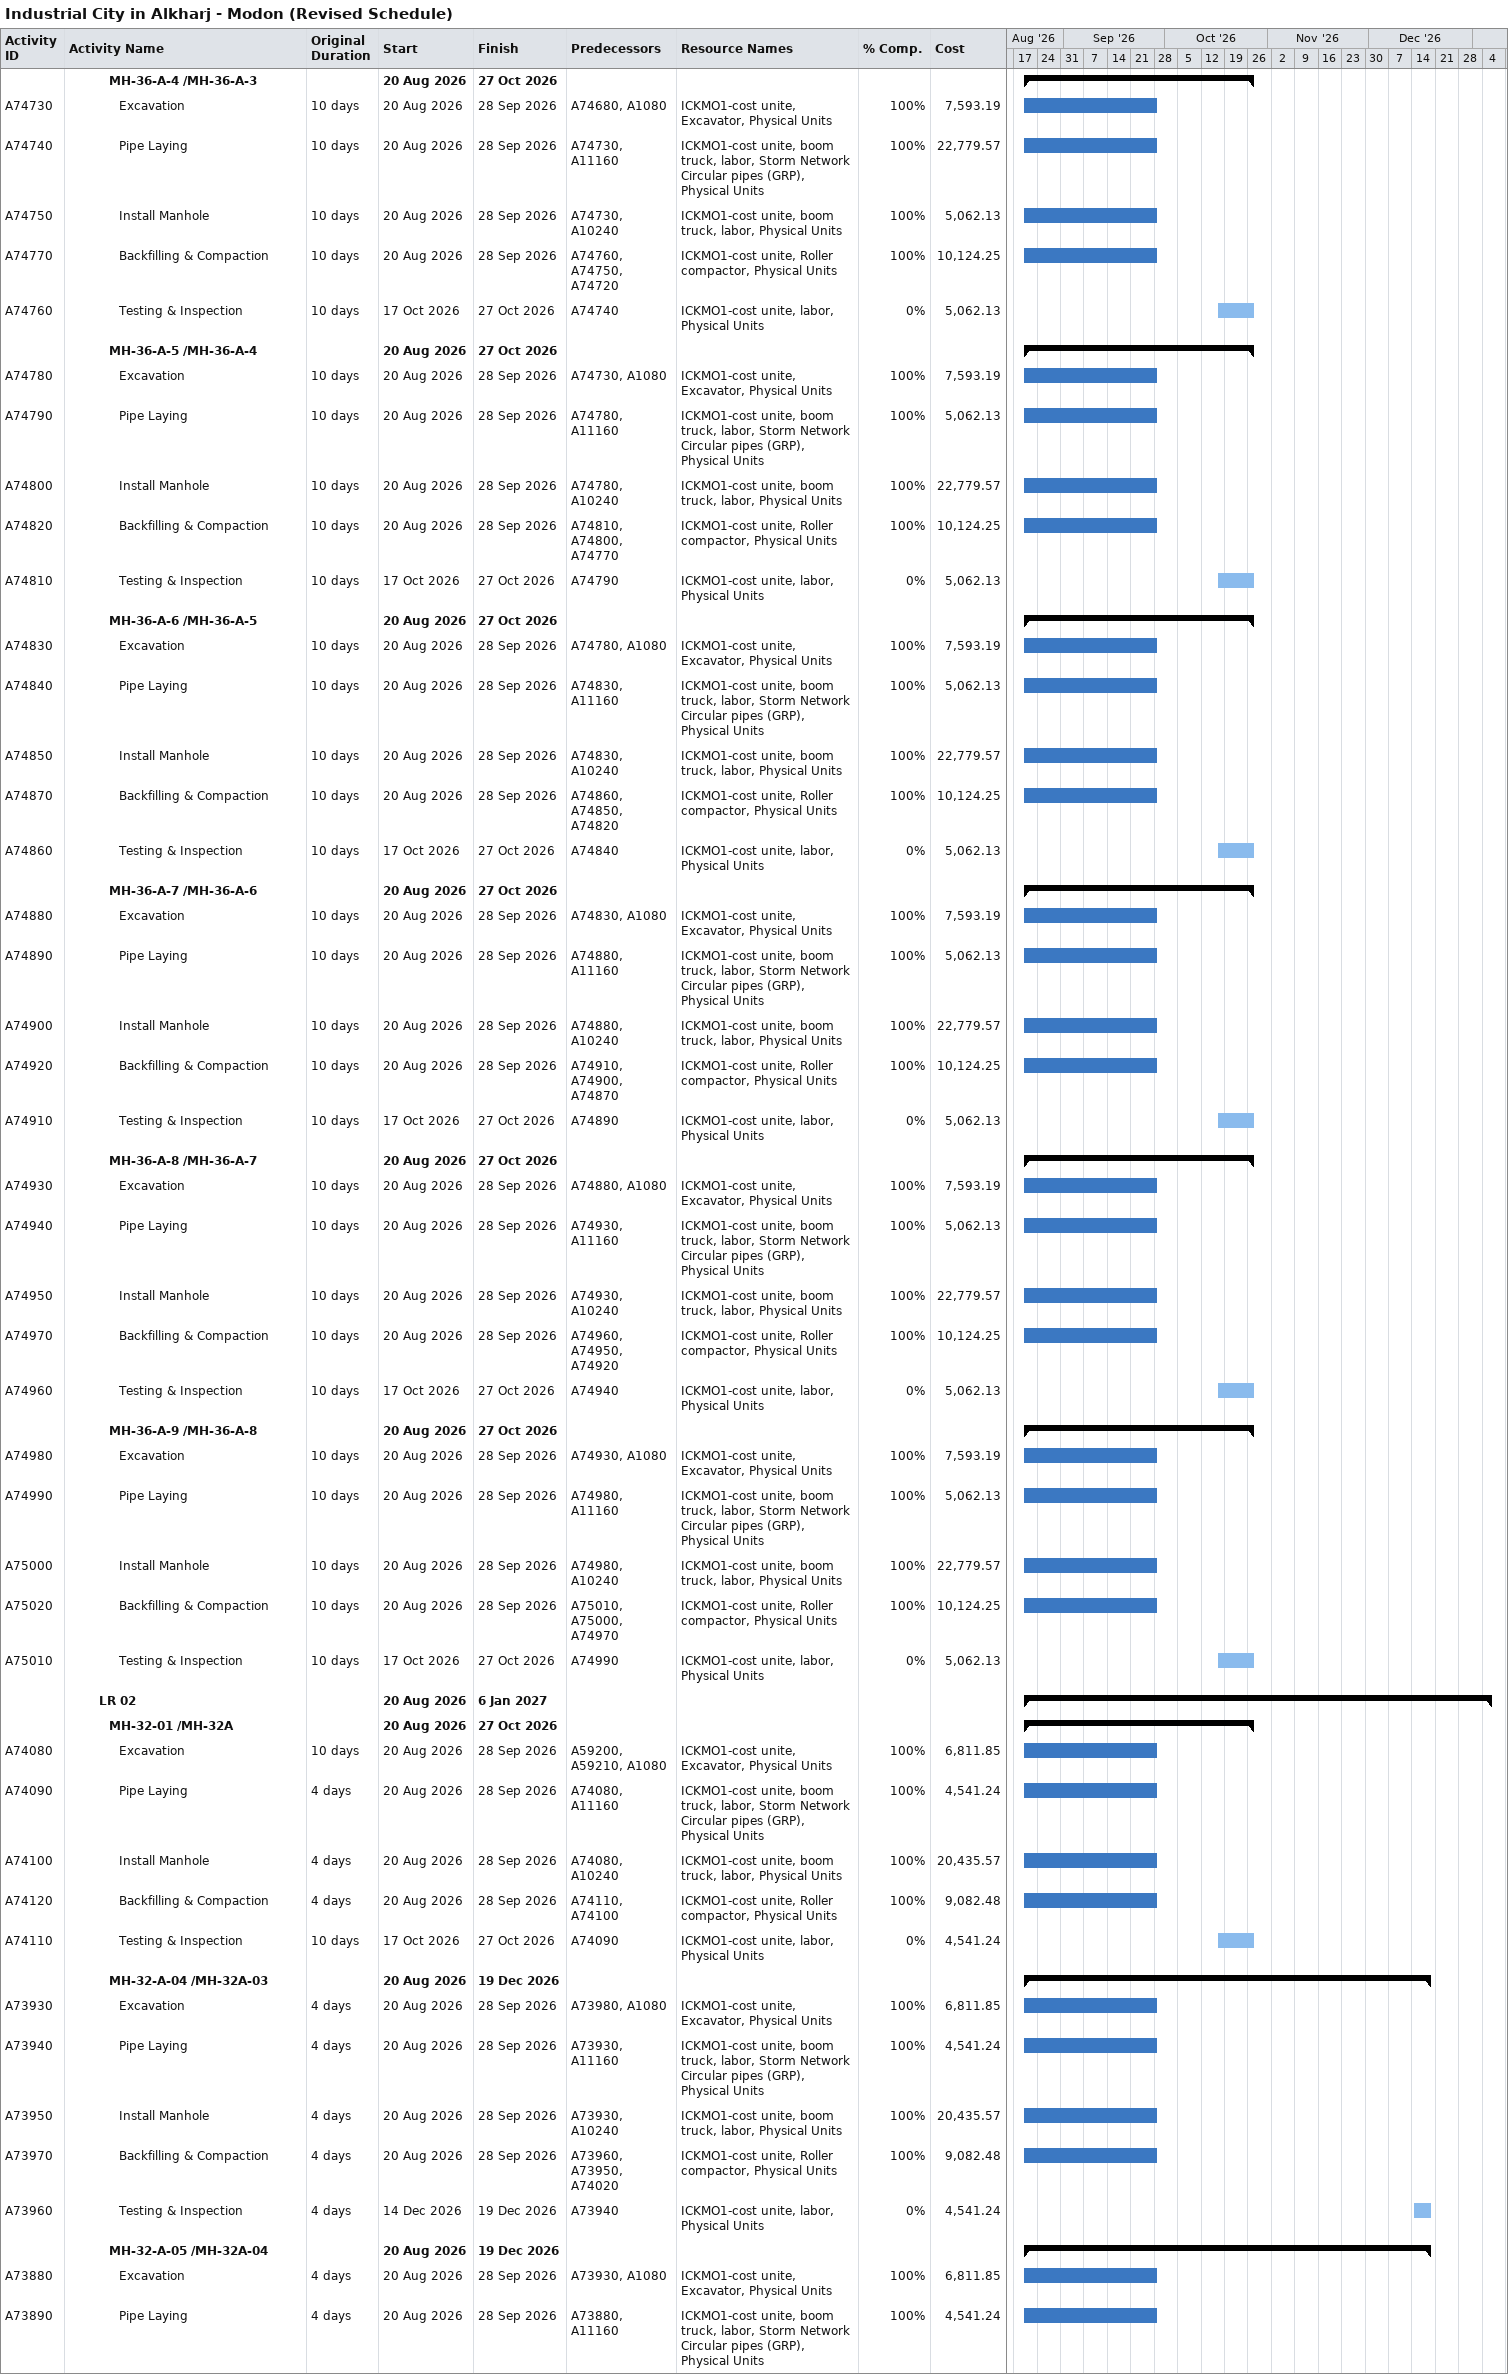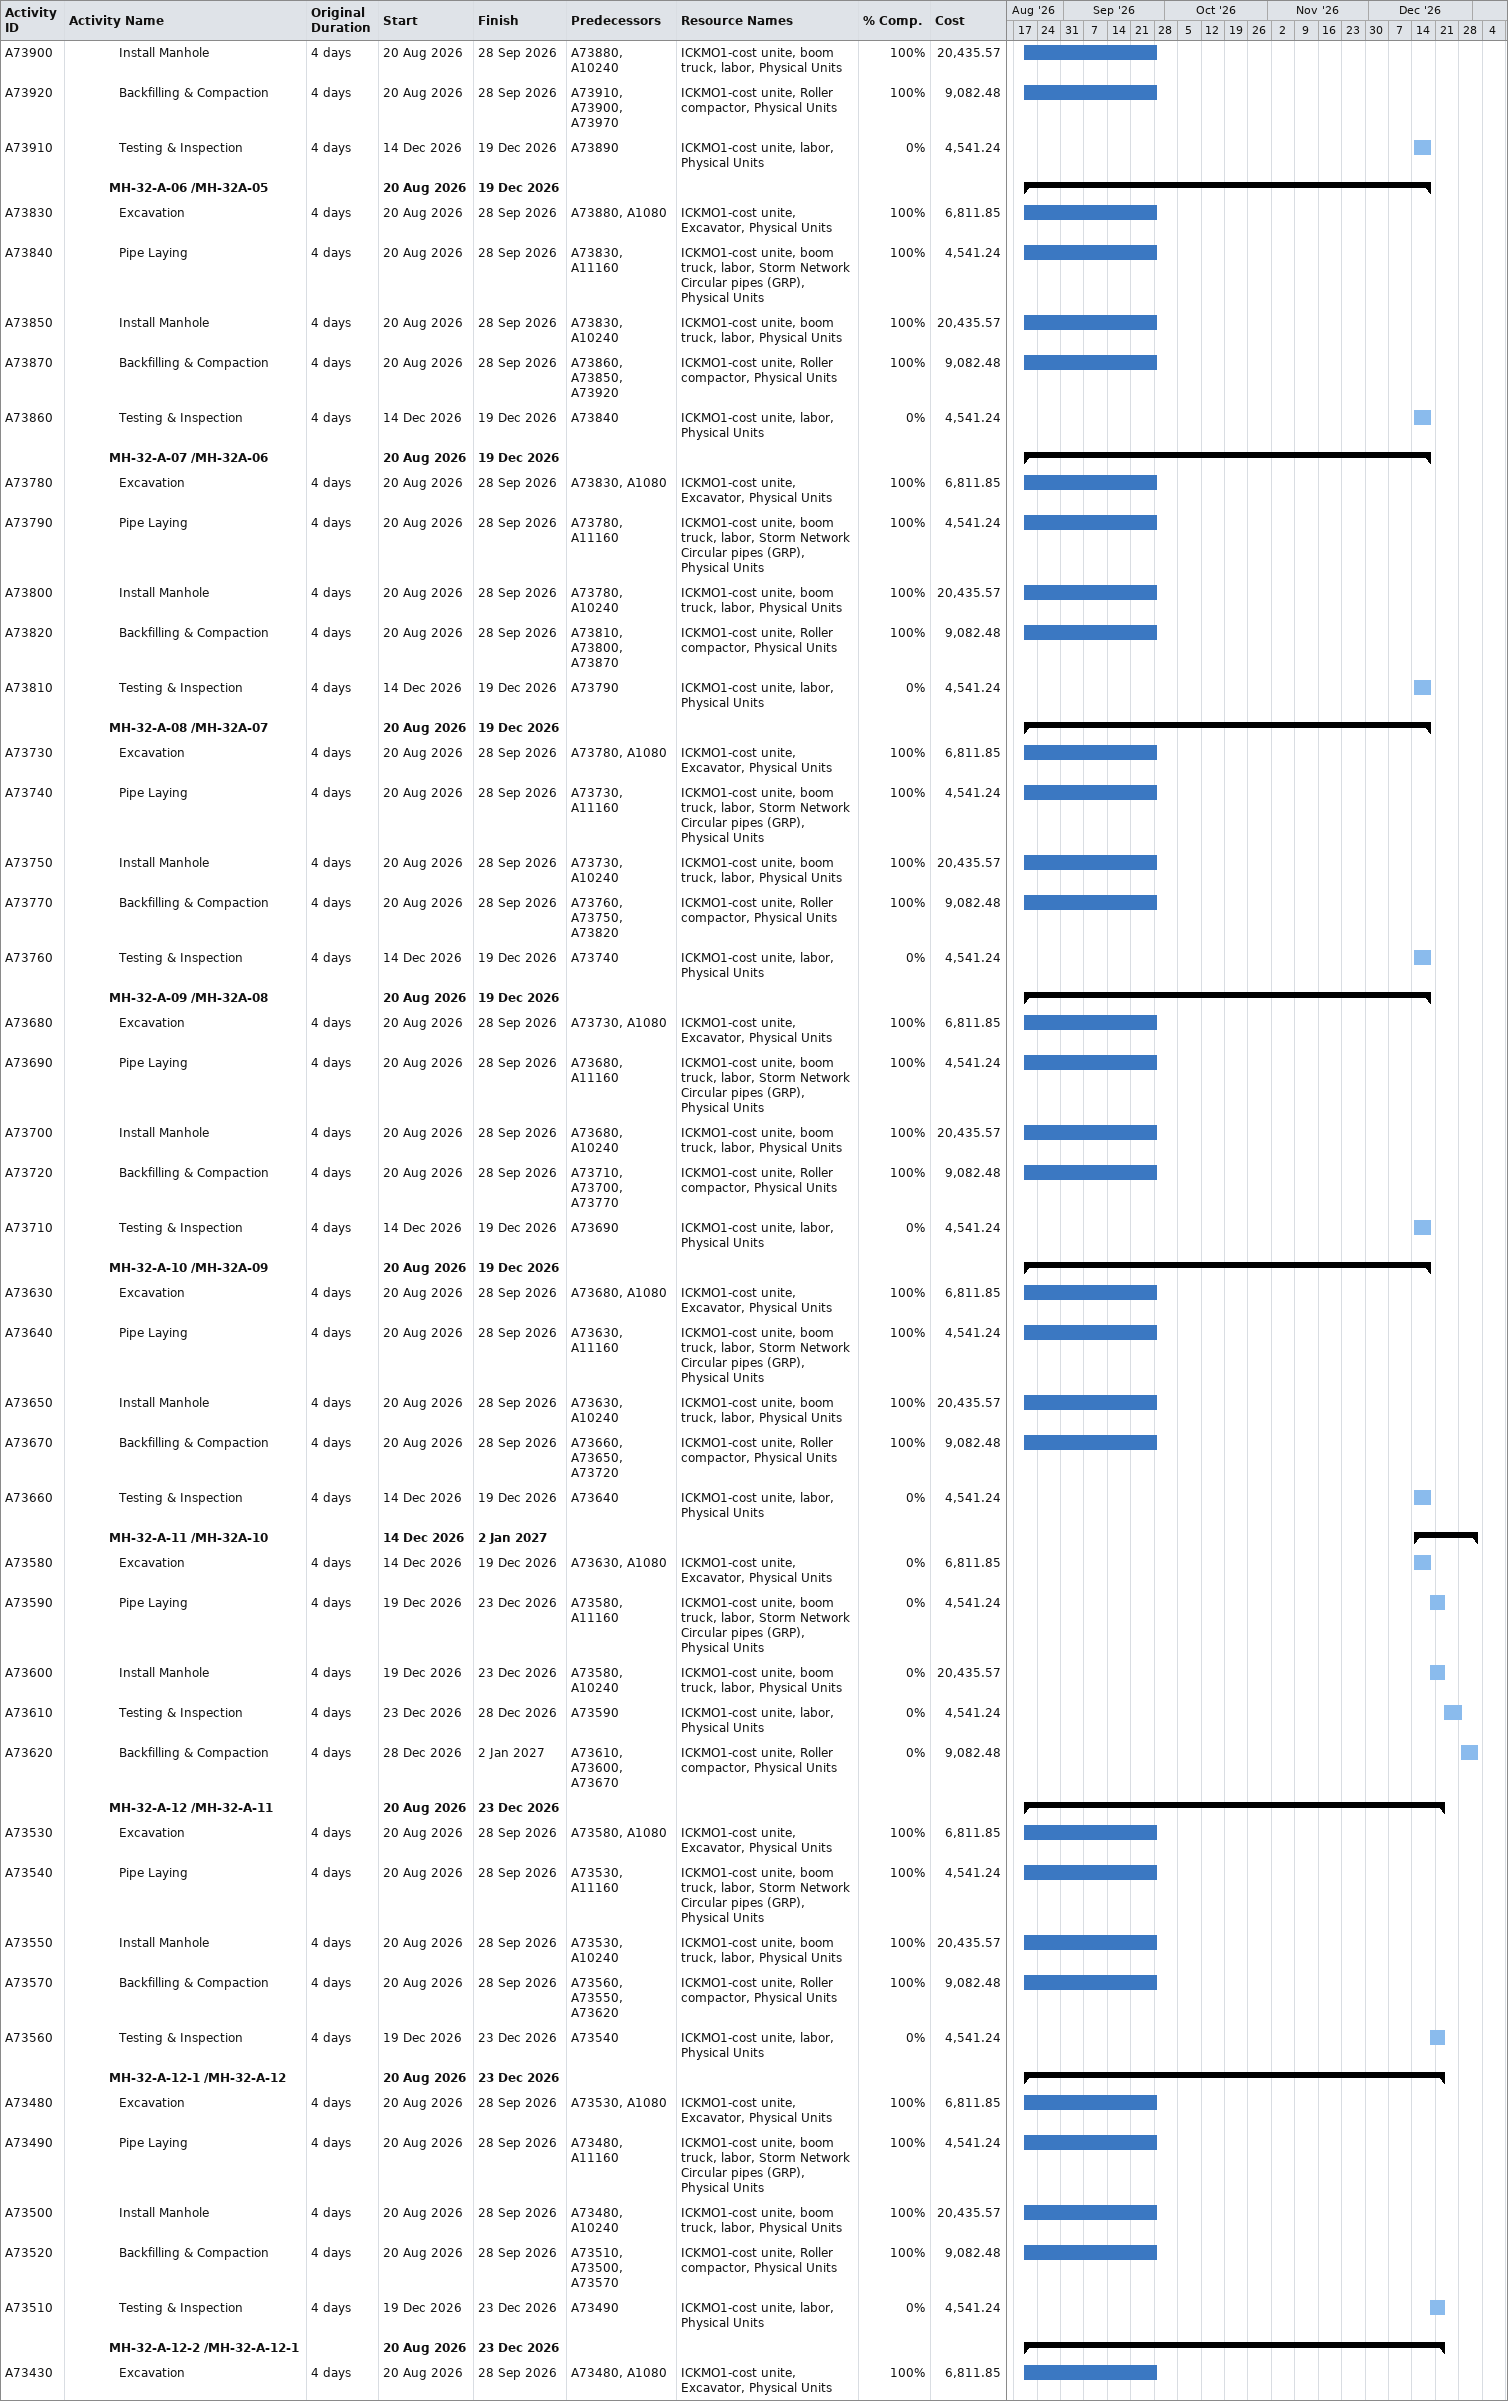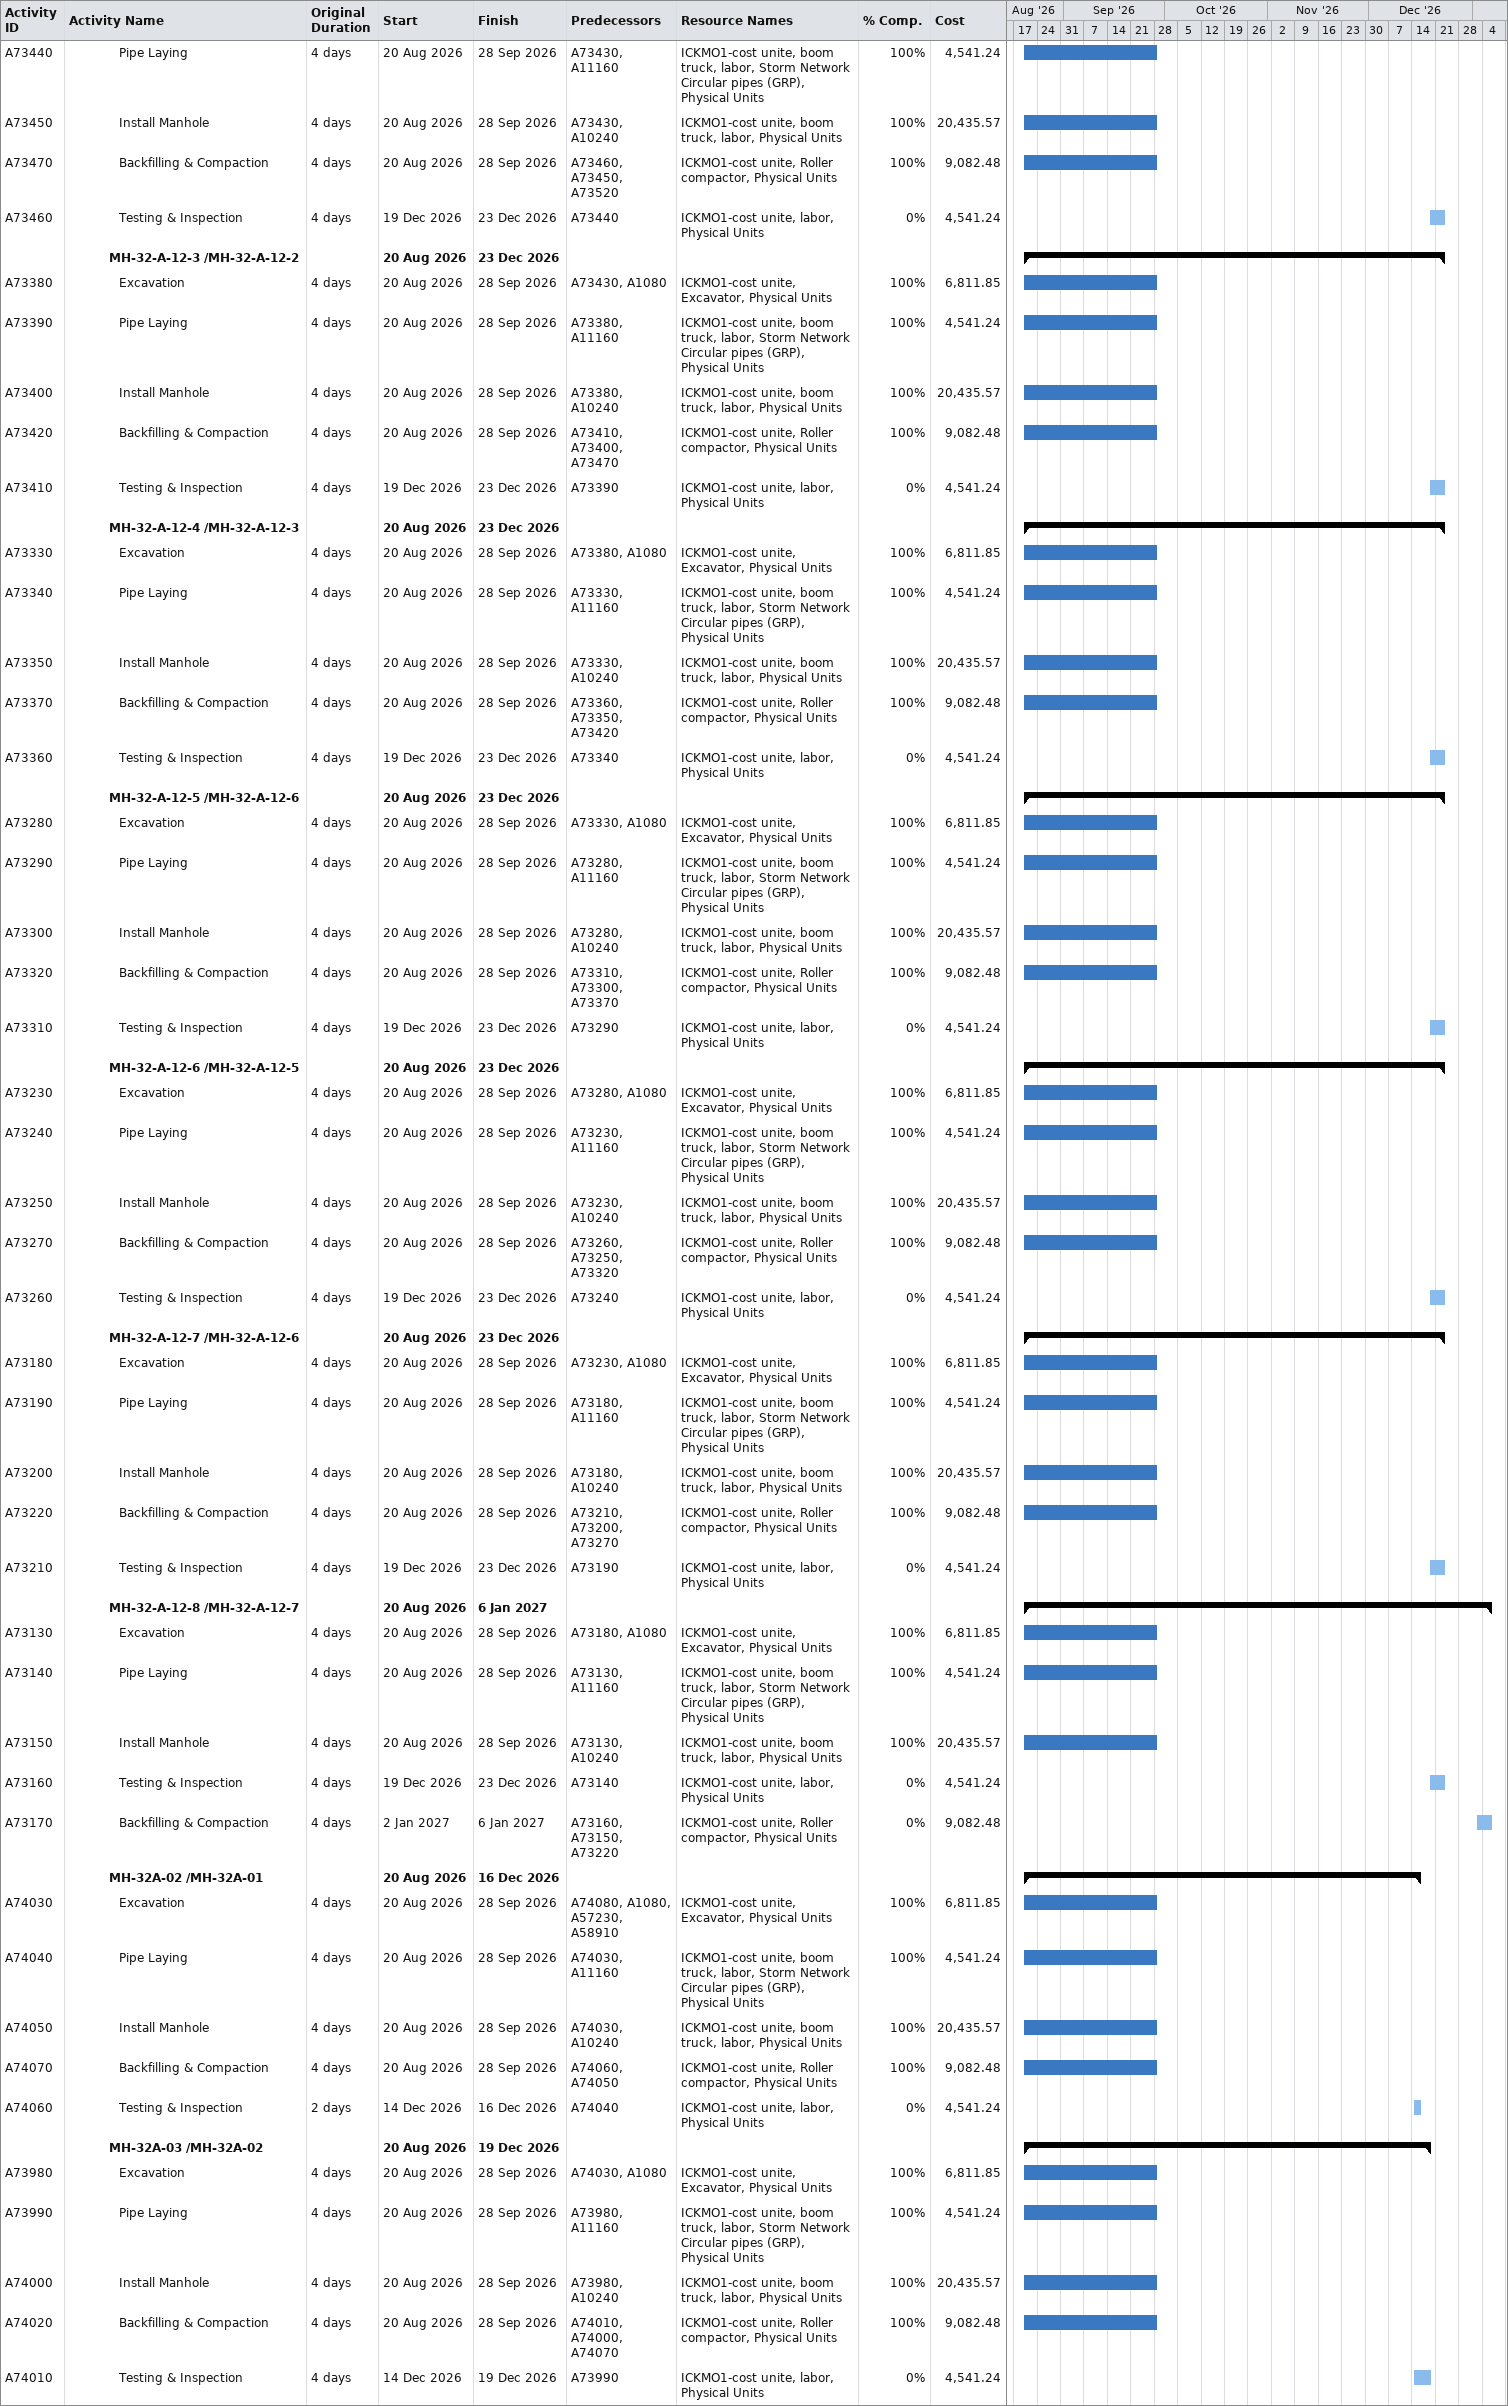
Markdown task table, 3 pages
Industrial City in Alkharj - Modon (Revised Schedule)

| ID | Level | Task | Original duration | Start | Finish | Predecessors | Resources | % complete | Cost |
|---|---|---|---|---|---|---|---|---|---|
|  | 5 | **MH-36-A-4 /MH-36-A-3** |  | 2026-08-20 | 2026-10-27 |  |  |  |  |
| A74730 | 6 | Excavation | 10d | 2026-08-20 | 2026-09-28 | A74680, A1080 | ICKMO1-cost unite, Excavator, Physical Units | 100 | 7593.19 |
| A74740 | 6 | Pipe Laying | 10d | 2026-08-20 | 2026-09-28 | A74730, A11160 | ICKMO1-cost unite, boom truck, labor, Storm Network Circular pipes (GRP), Physical Units | 100 | 22779.57 |
| A74750 | 6 | Install Manhole | 10d | 2026-08-20 | 2026-09-28 | A74730, A10240 | ICKMO1-cost unite, boom truck, labor, Physical Units | 100 | 5062.13 |
| A74770 | 6 | Backfilling & Compaction | 10d | 2026-08-20 | 2026-09-28 | A74760, A74750, A74720 | ICKMO1-cost unite, Roller compactor, Physical Units | 100 | 10124.25 |
| A74760 | 6 | Testing & Inspection | 10d | 2026-10-17 | 2026-10-27 | A74740 | ICKMO1-cost unite, labor, Physical Units | 0 | 5062.13 |
|  | 5 | **MH-36-A-5 /MH-36-A-4** |  | 2026-08-20 | 2026-10-27 |  |  |  |  |
| A74780 | 6 | Excavation | 10d | 2026-08-20 | 2026-09-28 | A74730, A1080 | ICKMO1-cost unite, Excavator, Physical Units | 100 | 7593.19 |
| A74790 | 6 | Pipe Laying | 10d | 2026-08-20 | 2026-09-28 | A74780, A11160 | ICKMO1-cost unite, boom truck, labor, Storm Network Circular pipes (GRP), Physical Units | 100 | 5062.13 |
| A74800 | 6 | Install Manhole | 10d | 2026-08-20 | 2026-09-28 | A74780, A10240 | ICKMO1-cost unite, boom truck, labor, Physical Units | 100 | 22779.57 |
| A74820 | 6 | Backfilling & Compaction | 10d | 2026-08-20 | 2026-09-28 | A74810, A74800, A74770 | ICKMO1-cost unite, Roller compactor, Physical Units | 100 | 10124.25 |
| A74810 | 6 | Testing & Inspection | 10d | 2026-10-17 | 2026-10-27 | A74790 | ICKMO1-cost unite, labor, Physical Units | 0 | 5062.13 |
|  | 5 | **MH-36-A-6 /MH-36-A-5** |  | 2026-08-20 | 2026-10-27 |  |  |  |  |
| A74830 | 6 | Excavation | 10d | 2026-08-20 | 2026-09-28 | A74780, A1080 | ICKMO1-cost unite, Excavator, Physical Units | 100 | 7593.19 |
| A74840 | 6 | Pipe Laying | 10d | 2026-08-20 | 2026-09-28 | A74830, A11160 | ICKMO1-cost unite, boom truck, labor, Storm Network Circular pipes (GRP), Physical Units | 100 | 5062.13 |
| A74850 | 6 | Install Manhole | 10d | 2026-08-20 | 2026-09-28 | A74830, A10240 | ICKMO1-cost unite, boom truck, labor, Physical Units | 100 | 22779.57 |
| A74870 | 6 | Backfilling & Compaction | 10d | 2026-08-20 | 2026-09-28 | A74860, A74850, A74820 | ICKMO1-cost unite, Roller compactor, Physical Units | 100 | 10124.25 |
| A74860 | 6 | Testing & Inspection | 10d | 2026-10-17 | 2026-10-27 | A74840 | ICKMO1-cost unite, labor, Physical Units | 0 | 5062.13 |
|  | 5 | **MH-36-A-7 /MH-36-A-6** |  | 2026-08-20 | 2026-10-27 |  |  |  |  |
| A74880 | 6 | Excavation | 10d | 2026-08-20 | 2026-09-28 | A74830, A1080 | ICKMO1-cost unite, Excavator, Physical Units | 100 | 7593.19 |
| A74890 | 6 | Pipe Laying | 10d | 2026-08-20 | 2026-09-28 | A74880, A11160 | ICKMO1-cost unite, boom truck, labor, Storm Network Circular pipes (GRP), Physical Units | 100 | 5062.13 |
| A74900 | 6 | Install Manhole | 10d | 2026-08-20 | 2026-09-28 | A74880, A10240 | ICKMO1-cost unite, boom truck, labor, Physical Units | 100 | 22779.57 |
| A74920 | 6 | Backfilling & Compaction | 10d | 2026-08-20 | 2026-09-28 | A74910, A74900, A74870 | ICKMO1-cost unite, Roller compactor, Physical Units | 100 | 10124.25 |
| A74910 | 6 | Testing & Inspection | 10d | 2026-10-17 | 2026-10-27 | A74890 | ICKMO1-cost unite, labor, Physical Units | 0 | 5062.13 |
|  | 5 | **MH-36-A-8 /MH-36-A-7** |  | 2026-08-20 | 2026-10-27 |  |  |  |  |
| A74930 | 6 | Excavation | 10d | 2026-08-20 | 2026-09-28 | A74880, A1080 | ICKMO1-cost unite, Excavator, Physical Units | 100 | 7593.19 |
| A74940 | 6 | Pipe Laying | 10d | 2026-08-20 | 2026-09-28 | A74930, A11160 | ICKMO1-cost unite, boom truck, labor, Storm Network Circular pipes (GRP), Physical Units | 100 | 5062.13 |
| A74950 | 6 | Install Manhole | 10d | 2026-08-20 | 2026-09-28 | A74930, A10240 | ICKMO1-cost unite, boom truck, labor, Physical Units | 100 | 22779.57 |
| A74970 | 6 | Backfilling & Compaction | 10d | 2026-08-20 | 2026-09-28 | A74960, A74950, A74920 | ICKMO1-cost unite, Roller compactor, Physical Units | 100 | 10124.25 |
| A74960 | 6 | Testing & Inspection | 10d | 2026-10-17 | 2026-10-27 | A74940 | ICKMO1-cost unite, labor, Physical Units | 0 | 5062.13 |
|  | 5 | **MH-36-A-9 /MH-36-A-8** |  | 2026-08-20 | 2026-10-27 |  |  |  |  |
| A74980 | 6 | Excavation | 10d | 2026-08-20 | 2026-09-28 | A74930, A1080 | ICKMO1-cost unite, Excavator, Physical Units | 100 | 7593.19 |
| A74990 | 6 | Pipe Laying | 10d | 2026-08-20 | 2026-09-28 | A74980, A11160 | ICKMO1-cost unite, boom truck, labor, Storm Network Circular pipes (GRP), Physical Units | 100 | 5062.13 |
| A75000 | 6 | Install Manhole | 10d | 2026-08-20 | 2026-09-28 | A74980, A10240 | ICKMO1-cost unite, boom truck, labor, Physical Units | 100 | 22779.57 |
| A75020 | 6 | Backfilling & Compaction | 10d | 2026-08-20 | 2026-09-28 | A75010, A75000, A74970 | ICKMO1-cost unite, Roller compactor, Physical Units | 100 | 10124.25 |
| A75010 | 6 | Testing & Inspection | 10d | 2026-10-17 | 2026-10-27 | A74990 | ICKMO1-cost unite, labor, Physical Units | 0 | 5062.13 |
|  | 4 | **LR 02** |  | 2026-08-20 | 2027-01-06 |  |  |  |  |
|  | 5 | **MH-32-01 /MH-32A** |  | 2026-08-20 | 2026-10-27 |  |  |  |  |
| A74080 | 6 | Excavation | 10d | 2026-08-20 | 2026-09-28 | A59200, A59210, A1080 | ICKMO1-cost unite, Excavator, Physical Units | 100 | 6811.85 |
| A74090 | 6 | Pipe Laying | 4d | 2026-08-20 | 2026-09-28 | A74080, A11160 | ICKMO1-cost unite, boom truck, labor, Storm Network Circular pipes (GRP), Physical Units | 100 | 4541.24 |
| A74100 | 6 | Install Manhole | 4d | 2026-08-20 | 2026-09-28 | A74080, A10240 | ICKMO1-cost unite, boom truck, labor, Physical Units | 100 | 20435.57 |
| A74120 | 6 | Backfilling & Compaction | 4d | 2026-08-20 | 2026-09-28 | A74110, A74100 | ICKMO1-cost unite, Roller compactor, Physical Units | 100 | 9082.48 |
| A74110 | 6 | Testing & Inspection | 10d | 2026-10-17 | 2026-10-27 | A74090 | ICKMO1-cost unite, labor, Physical Units | 0 | 4541.24 |
|  | 5 | **MH-32-A-04 /MH-32A-03** |  | 2026-08-20 | 2026-12-19 |  |  |  |  |
| A73930 | 6 | Excavation | 4d | 2026-08-20 | 2026-09-28 | A73980, A1080 | ICKMO1-cost unite, Excavator, Physical Units | 100 | 6811.85 |
| A73940 | 6 | Pipe Laying | 4d | 2026-08-20 | 2026-09-28 | A73930, A11160 | ICKMO1-cost unite, boom truck, labor, Storm Network Circular pipes (GRP), Physical Units | 100 | 4541.24 |
| A73950 | 6 | Install Manhole | 4d | 2026-08-20 | 2026-09-28 | A73930, A10240 | ICKMO1-cost unite, boom truck, labor, Physical Units | 100 | 20435.57 |
| A73970 | 6 | Backfilling & Compaction | 4d | 2026-08-20 | 2026-09-28 | A73960, A73950, A74020 | ICKMO1-cost unite, Roller compactor, Physical Units | 100 | 9082.48 |
| A73960 | 6 | Testing & Inspection | 4d | 2026-12-14 | 2026-12-19 | A73940 | ICKMO1-cost unite, labor, Physical Units | 0 | 4541.24 |
|  | 5 | **MH-32-A-05 /MH-32A-04** |  | 2026-08-20 | 2026-12-19 |  |  |  |  |
| A73880 | 6 | Excavation | 4d | 2026-08-20 | 2026-09-28 | A73930, A1080 | ICKMO1-cost unite, Excavator, Physical Units | 100 | 6811.85 |
| A73890 | 6 | Pipe Laying | 4d | 2026-08-20 | 2026-09-28 | A73880, A11160 | ICKMO1-cost unite, boom truck, labor, Storm Network Circular pipes (GRP), Physical Units | 100 | 4541.24 |
| A73900 | 6 | Install Manhole | 4d | 2026-08-20 | 2026-09-28 | A73880, A10240 | ICKMO1-cost unite, boom truck, labor, Physical Units | 100 | 20435.57 |
| A73920 | 6 | Backfilling & Compaction | 4d | 2026-08-20 | 2026-09-28 | A73910, A73900, A73970 | ICKMO1-cost unite, Roller compactor, Physical Units | 100 | 9082.48 |
| A73910 | 6 | Testing & Inspection | 4d | 2026-12-14 | 2026-12-19 | A73890 | ICKMO1-cost unite, labor, Physical Units | 0 | 4541.24 |
|  | 5 | **MH-32-A-06 /MH-32A-05** |  | 2026-08-20 | 2026-12-19 |  |  |  |  |
| A73830 | 6 | Excavation | 4d | 2026-08-20 | 2026-09-28 | A73880, A1080 | ICKMO1-cost unite, Excavator, Physical Units | 100 | 6811.85 |
| A73840 | 6 | Pipe Laying | 4d | 2026-08-20 | 2026-09-28 | A73830, A11160 | ICKMO1-cost unite, boom truck, labor, Storm Network Circular pipes (GRP), Physical Units | 100 | 4541.24 |
| A73850 | 6 | Install Manhole | 4d | 2026-08-20 | 2026-09-28 | A73830, A10240 | ICKMO1-cost unite, boom truck, labor, Physical Units | 100 | 20435.57 |
| A73870 | 6 | Backfilling & Compaction | 4d | 2026-08-20 | 2026-09-28 | A73860, A73850, A73920 | ICKMO1-cost unite, Roller compactor, Physical Units | 100 | 9082.48 |
| A73860 | 6 | Testing & Inspection | 4d | 2026-12-14 | 2026-12-19 | A73840 | ICKMO1-cost unite, labor, Physical Units | 0 | 4541.24 |
|  | 5 | **MH-32-A-07 /MH-32A-06** |  | 2026-08-20 | 2026-12-19 |  |  |  |  |
| A73780 | 6 | Excavation | 4d | 2026-08-20 | 2026-09-28 | A73830, A1080 | ICKMO1-cost unite, Excavator, Physical Units | 100 | 6811.85 |
| A73790 | 6 | Pipe Laying | 4d | 2026-08-20 | 2026-09-28 | A73780, A11160 | ICKMO1-cost unite, boom truck, labor, Storm Network Circular pipes (GRP), Physical Units | 100 | 4541.24 |
| A73800 | 6 | Install Manhole | 4d | 2026-08-20 | 2026-09-28 | A73780, A10240 | ICKMO1-cost unite, boom truck, labor, Physical Units | 100 | 20435.57 |
| A73820 | 6 | Backfilling & Compaction | 4d | 2026-08-20 | 2026-09-28 | A73810, A73800, A73870 | ICKMO1-cost unite, Roller compactor, Physical Units | 100 | 9082.48 |
| A73810 | 6 | Testing & Inspection | 4d | 2026-12-14 | 2026-12-19 | A73790 | ICKMO1-cost unite, labor, Physical Units | 0 | 4541.24 |
|  | 5 | **MH-32-A-08 /MH-32A-07** |  | 2026-08-20 | 2026-12-19 |  |  |  |  |
| A73730 | 6 | Excavation | 4d | 2026-08-20 | 2026-09-28 | A73780, A1080 | ICKMO1-cost unite, Excavator, Physical Units | 100 | 6811.85 |
| A73740 | 6 | Pipe Laying | 4d | 2026-08-20 | 2026-09-28 | A73730, A11160 | ICKMO1-cost unite, boom truck, labor, Storm Network Circular pipes (GRP), Physical Units | 100 | 4541.24 |
| A73750 | 6 | Install Manhole | 4d | 2026-08-20 | 2026-09-28 | A73730, A10240 | ICKMO1-cost unite, boom truck, labor, Physical Units | 100 | 20435.57 |
| A73770 | 6 | Backfilling & Compaction | 4d | 2026-08-20 | 2026-09-28 | A73760, A73750, A73820 | ICKMO1-cost unite, Roller compactor, Physical Units | 100 | 9082.48 |
| A73760 | 6 | Testing & Inspection | 4d | 2026-12-14 | 2026-12-19 | A73740 | ICKMO1-cost unite, labor, Physical Units | 0 | 4541.24 |
|  | 5 | **MH-32-A-09 /MH-32A-08** |  | 2026-08-20 | 2026-12-19 |  |  |  |  |
| A73680 | 6 | Excavation | 4d | 2026-08-20 | 2026-09-28 | A73730, A1080 | ICKMO1-cost unite, Excavator, Physical Units | 100 | 6811.85 |
| A73690 | 6 | Pipe Laying | 4d | 2026-08-20 | 2026-09-28 | A73680, A11160 | ICKMO1-cost unite, boom truck, labor, Storm Network Circular pipes (GRP), Physical Units | 100 | 4541.24 |
| A73700 | 6 | Install Manhole | 4d | 2026-08-20 | 2026-09-28 | A73680, A10240 | ICKMO1-cost unite, boom truck, labor, Physical Units | 100 | 20435.57 |
| A73720 | 6 | Backfilling & Compaction | 4d | 2026-08-20 | 2026-09-28 | A73710, A73700, A73770 | ICKMO1-cost unite, Roller compactor, Physical Units | 100 | 9082.48 |
| A73710 | 6 | Testing & Inspection | 4d | 2026-12-14 | 2026-12-19 | A73690 | ICKMO1-cost unite, labor, Physical Units | 0 | 4541.24 |
|  | 5 | **MH-32-A-10 /MH-32A-09** |  | 2026-08-20 | 2026-12-19 |  |  |  |  |
| A73630 | 6 | Excavation | 4d | 2026-08-20 | 2026-09-28 | A73680, A1080 | ICKMO1-cost unite, Excavator, Physical Units | 100 | 6811.85 |
| A73640 | 6 | Pipe Laying | 4d | 2026-08-20 | 2026-09-28 | A73630, A11160 | ICKMO1-cost unite, boom truck, labor, Storm Network Circular pipes (GRP), Physical Units | 100 | 4541.24 |
| A73650 | 6 | Install Manhole | 4d | 2026-08-20 | 2026-09-28 | A73630, A10240 | ICKMO1-cost unite, boom truck, labor, Physical Units | 100 | 20435.57 |
| A73670 | 6 | Backfilling & Compaction | 4d | 2026-08-20 | 2026-09-28 | A73660, A73650, A73720 | ICKMO1-cost unite, Roller compactor, Physical Units | 100 | 9082.48 |
| A73660 | 6 | Testing & Inspection | 4d | 2026-12-14 | 2026-12-19 | A73640 | ICKMO1-cost unite, labor, Physical Units | 0 | 4541.24 |
|  | 5 | **MH-32-A-11 /MH-32A-10** |  | 2026-12-14 | 2027-01-02 |  |  |  |  |
| A73580 | 6 | Excavation | 4d | 2026-12-14 | 2026-12-19 | A73630, A1080 | ICKMO1-cost unite, Excavator, Physical Units | 0 | 6811.85 |
| A73590 | 6 | Pipe Laying | 4d | 2026-12-19 | 2026-12-23 | A73580, A11160 | ICKMO1-cost unite, boom truck, labor, Storm Network Circular pipes (GRP), Physical Units | 0 | 4541.24 |
| A73600 | 6 | Install Manhole | 4d | 2026-12-19 | 2026-12-23 | A73580, A10240 | ICKMO1-cost unite, boom truck, labor, Physical Units | 0 | 20435.57 |
| A73610 | 6 | Testing & Inspection | 4d | 2026-12-23 | 2026-12-28 | A73590 | ICKMO1-cost unite, labor, Physical Units | 0 | 4541.24 |
| A73620 | 6 | Backfilling & Compaction | 4d | 2026-12-28 | 2027-01-02 | A73610, A73600, A73670 | ICKMO1-cost unite, Roller compactor, Physical Units | 0 | 9082.48 |
|  | 5 | **MH-32-A-12 /MH-32-A-11** |  | 2026-08-20 | 2026-12-23 |  |  |  |  |
| A73530 | 6 | Excavation | 4d | 2026-08-20 | 2026-09-28 | A73580, A1080 | ICKMO1-cost unite, Excavator, Physical Units | 100 | 6811.85 |
| A73540 | 6 | Pipe Laying | 4d | 2026-08-20 | 2026-09-28 | A73530, A11160 | ICKMO1-cost unite, boom truck, labor, Storm Network Circular pipes (GRP), Physical Units | 100 | 4541.24 |
| A73550 | 6 | Install Manhole | 4d | 2026-08-20 | 2026-09-28 | A73530, A10240 | ICKMO1-cost unite, boom truck, labor, Physical Units | 100 | 20435.57 |
| A73570 | 6 | Backfilling & Compaction | 4d | 2026-08-20 | 2026-09-28 | A73560, A73550, A73620 | ICKMO1-cost unite, Roller compactor, Physical Units | 100 | 9082.48 |
| A73560 | 6 | Testing & Inspection | 4d | 2026-12-19 | 2026-12-23 | A73540 | ICKMO1-cost unite, labor, Physical Units | 0 | 4541.24 |
|  | 5 | **MH-32-A-12-1 /MH-32-A-12** |  | 2026-08-20 | 2026-12-23 |  |  |  |  |
| A73480 | 6 | Excavation | 4d | 2026-08-20 | 2026-09-28 | A73530, A1080 | ICKMO1-cost unite, Excavator, Physical Units | 100 | 6811.85 |
| A73490 | 6 | Pipe Laying | 4d | 2026-08-20 | 2026-09-28 | A73480, A11160 | ICKMO1-cost unite, boom truck, labor, Storm Network Circular pipes (GRP), Physical Units | 100 | 4541.24 |
| A73500 | 6 | Install Manhole | 4d | 2026-08-20 | 2026-09-28 | A73480, A10240 | ICKMO1-cost unite, boom truck, labor, Physical Units | 100 | 20435.57 |
| A73520 | 6 | Backfilling & Compaction | 4d | 2026-08-20 | 2026-09-28 | A73510, A73500, A73570 | ICKMO1-cost unite, Roller compactor, Physical Units | 100 | 9082.48 |
| A73510 | 6 | Testing & Inspection | 4d | 2026-12-19 | 2026-12-23 | A73490 | ICKMO1-cost unite, labor, Physical Units | 0 | 4541.24 |
|  | 5 | **MH-32-A-12-2 /MH-32-A-12-1** |  | 2026-08-20 | 2026-12-23 |  |  |  |  |
| A73430 | 6 | Excavation | 4d | 2026-08-20 | 2026-09-28 | A73480, A1080 | ICKMO1-cost unite, Excavator, Physical Units | 100 | 6811.85 |
| A73440 | 6 | Pipe Laying | 4d | 2026-08-20 | 2026-09-28 | A73430, A11160 | ICKMO1-cost unite, boom truck, labor, Storm Network Circular pipes (GRP), Physical Units | 100 | 4541.24 |
| A73450 | 6 | Install Manhole | 4d | 2026-08-20 | 2026-09-28 | A73430, A10240 | ICKMO1-cost unite, boom truck, labor, Physical Units | 100 | 20435.57 |
| A73470 | 6 | Backfilling & Compaction | 4d | 2026-08-20 | 2026-09-28 | A73460, A73450, A73520 | ICKMO1-cost unite, Roller compactor, Physical Units | 100 | 9082.48 |
| A73460 | 6 | Testing & Inspection | 4d | 2026-12-19 | 2026-12-23 | A73440 | ICKMO1-cost unite, labor, Physical Units | 0 | 4541.24 |
|  | 5 | **MH-32-A-12-3 /MH-32-A-12-2** |  | 2026-08-20 | 2026-12-23 |  |  |  |  |
| A73380 | 6 | Excavation | 4d | 2026-08-20 | 2026-09-28 | A73430, A1080 | ICKMO1-cost unite, Excavator, Physical Units | 100 | 6811.85 |
| A73390 | 6 | Pipe Laying | 4d | 2026-08-20 | 2026-09-28 | A73380, A11160 | ICKMO1-cost unite, boom truck, labor, Storm Network Circular pipes (GRP), Physical Units | 100 | 4541.24 |
| A73400 | 6 | Install Manhole | 4d | 2026-08-20 | 2026-09-28 | A73380, A10240 | ICKMO1-cost unite, boom truck, labor, Physical Units | 100 | 20435.57 |
| A73420 | 6 | Backfilling & Compaction | 4d | 2026-08-20 | 2026-09-28 | A73410, A73400, A73470 | ICKMO1-cost unite, Roller compactor, Physical Units | 100 | 9082.48 |
| A73410 | 6 | Testing & Inspection | 4d | 2026-12-19 | 2026-12-23 | A73390 | ICKMO1-cost unite, labor, Physical Units | 0 | 4541.24 |
|  | 5 | **MH-32-A-12-4 /MH-32-A-12-3** |  | 2026-08-20 | 2026-12-23 |  |  |  |  |
| A73330 | 6 | Excavation | 4d | 2026-08-20 | 2026-09-28 | A73380, A1080 | ICKMO1-cost unite, Excavator, Physical Units | 100 | 6811.85 |
| A73340 | 6 | Pipe Laying | 4d | 2026-08-20 | 2026-09-28 | A73330, A11160 | ICKMO1-cost unite, boom truck, labor, Storm Network Circular pipes (GRP), Physical Units | 100 | 4541.24 |
| A73350 | 6 | Install Manhole | 4d | 2026-08-20 | 2026-09-28 | A73330, A10240 | ICKMO1-cost unite, boom truck, labor, Physical Units | 100 | 20435.57 |
| A73370 | 6 | Backfilling & Compaction | 4d | 2026-08-20 | 2026-09-28 | A73360, A73350, A73420 | ICKMO1-cost unite, Roller compactor, Physical Units | 100 | 9082.48 |
| A73360 | 6 | Testing & Inspection | 4d | 2026-12-19 | 2026-12-23 | A73340 | ICKMO1-cost unite, labor, Physical Units | 0 | 4541.24 |
|  | 5 | **MH-32-A-12-5 /MH-32-A-12-6** |  | 2026-08-20 | 2026-12-23 |  |  |  |  |
| A73280 | 6 | Excavation | 4d | 2026-08-20 | 2026-09-28 | A73330, A1080 | ICKMO1-cost unite, Excavator, Physical Units | 100 | 6811.85 |
| A73290 | 6 | Pipe Laying | 4d | 2026-08-20 | 2026-09-28 | A73280, A11160 | ICKMO1-cost unite, boom truck, labor, Storm Network Circular pipes (GRP), Physical Units | 100 | 4541.24 |
| A73300 | 6 | Install Manhole | 4d | 2026-08-20 | 2026-09-28 | A73280, A10240 | ICKMO1-cost unite, boom truck, labor, Physical Units | 100 | 20435.57 |
| A73320 | 6 | Backfilling & Compaction | 4d | 2026-08-20 | 2026-09-28 | A73310, A73300, A73370 | ICKMO1-cost unite, Roller compactor, Physical Units | 100 | 9082.48 |
| A73310 | 6 | Testing & Inspection | 4d | 2026-12-19 | 2026-12-23 | A73290 | ICKMO1-cost unite, labor, Physical Units | 0 | 4541.24 |
|  | 5 | **MH-32-A-12-6 /MH-32-A-12-5** |  | 2026-08-20 | 2026-12-23 |  |  |  |  |
| A73230 | 6 | Excavation | 4d | 2026-08-20 | 2026-09-28 | A73280, A1080 | ICKMO1-cost unite, Excavator, Physical Units | 100 | 6811.85 |
| A73240 | 6 | Pipe Laying | 4d | 2026-08-20 | 2026-09-28 | A73230, A11160 | ICKMO1-cost unite, boom truck, labor, Storm Network Circular pipes (GRP), Physical Units | 100 | 4541.24 |
| A73250 | 6 | Install Manhole | 4d | 2026-08-20 | 2026-09-28 | A73230, A10240 | ICKMO1-cost unite, boom truck, labor, Physical Units | 100 | 20435.57 |
| A73270 | 6 | Backfilling & Compaction | 4d | 2026-08-20 | 2026-09-28 | A73260, A73250, A73320 | ICKMO1-cost unite, Roller compactor, Physical Units | 100 | 9082.48 |
| A73260 | 6 | Testing & Inspection | 4d | 2026-12-19 | 2026-12-23 | A73240 | ICKMO1-cost unite, labor, Physical Units | 0 | 4541.24 |
|  | 5 | **MH-32-A-12-7 /MH-32-A-12-6** |  | 2026-08-20 | 2026-12-23 |  |  |  |  |
| A73180 | 6 | Excavation | 4d | 2026-08-20 | 2026-09-28 | A73230, A1080 | ICKMO1-cost unite, Excavator, Physical Units | 100 | 6811.85 |
| A73190 | 6 | Pipe Laying | 4d | 2026-08-20 | 2026-09-28 | A73180, A11160 | ICKMO1-cost unite, boom truck, labor, Storm Network Circular pipes (GRP), Physical Units | 100 | 4541.24 |
| A73200 | 6 | Install Manhole | 4d | 2026-08-20 | 2026-09-28 | A73180, A10240 | ICKMO1-cost unite, boom truck, labor, Physical Units | 100 | 20435.57 |
| A73220 | 6 | Backfilling & Compaction | 4d | 2026-08-20 | 2026-09-28 | A73210, A73200, A73270 | ICKMO1-cost unite, Roller compactor, Physical Units | 100 | 9082.48 |
| A73210 | 6 | Testing & Inspection | 4d | 2026-12-19 | 2026-12-23 | A73190 | ICKMO1-cost unite, labor, Physical Units | 0 | 4541.24 |
|  | 5 | **MH-32-A-12-8 /MH-32-A-12-7** |  | 2026-08-20 | 2027-01-06 |  |  |  |  |
| A73130 | 6 | Excavation | 4d | 2026-08-20 | 2026-09-28 | A73180, A1080 | ICKMO1-cost unite, Excavator, Physical Units | 100 | 6811.85 |
| A73140 | 6 | Pipe Laying | 4d | 2026-08-20 | 2026-09-28 | A73130, A11160 | ICKMO1-cost unite, boom truck, labor, Storm Network Circular pipes (GRP), Physical Units | 100 | 4541.24 |
| A73150 | 6 | Install Manhole | 4d | 2026-08-20 | 2026-09-28 | A73130, A10240 | ICKMO1-cost unite, boom truck, labor, Physical Units | 100 | 20435.57 |
| A73160 | 6 | Testing & Inspection | 4d | 2026-12-19 | 2026-12-23 | A73140 | ICKMO1-cost unite, labor, Physical Units | 0 | 4541.24 |
| A73170 | 6 | Backfilling & Compaction | 4d | 2027-01-02 | 2027-01-06 | A73160, A73150, A73220 | ICKMO1-cost unite, Roller compactor, Physical Units | 0 | 9082.48 |
|  | 5 | **MH-32A-02 /MH-32A-01** |  | 2026-08-20 | 2026-12-16 |  |  |  |  |
| A74030 | 6 | Excavation | 4d | 2026-08-20 | 2026-09-28 | A74080, A1080, A57230, A58910 | ICKMO1-cost unite, Excavator, Physical Units | 100 | 6811.85 |
| A74040 | 6 | Pipe Laying | 4d | 2026-08-20 | 2026-09-28 | A74030, A11160 | ICKMO1-cost unite, boom truck, labor, Storm Network Circular pipes (GRP), Physical Units | 100 | 4541.24 |
| A74050 | 6 | Install Manhole | 4d | 2026-08-20 | 2026-09-28 | A74030, A10240 | ICKMO1-cost unite, boom truck, labor, Physical Units | 100 | 20435.57 |
| A74070 | 6 | Backfilling & Compaction | 4d | 2026-08-20 | 2026-09-28 | A74060, A74050 | ICKMO1-cost unite, Roller compactor, Physical Units | 100 | 9082.48 |
| A74060 | 6 | Testing & Inspection | 2d | 2026-12-14 | 2026-12-16 | A74040 | ICKMO1-cost unite, labor, Physical Units | 0 | 4541.24 |
|  | 5 | **MH-32A-03 /MH-32A-02** |  | 2026-08-20 | 2026-12-19 |  |  |  |  |
| A73980 | 6 | Excavation | 4d | 2026-08-20 | 2026-09-28 | A74030, A1080 | ICKMO1-cost unite, Excavator, Physical Units | 100 | 6811.85 |
| A73990 | 6 | Pipe Laying | 4d | 2026-08-20 | 2026-09-28 | A73980, A11160 | ICKMO1-cost unite, boom truck, labor, Storm Network Circular pipes (GRP), Physical Units | 100 | 4541.24 |
| A74000 | 6 | Install Manhole | 4d | 2026-08-20 | 2026-09-28 | A73980, A10240 | ICKMO1-cost unite, boom truck, labor, Physical Units | 100 | 20435.57 |
| A74020 | 6 | Backfilling & Compaction | 4d | 2026-08-20 | 2026-09-28 | A74010, A74000, A74070 | ICKMO1-cost unite, Roller compactor, Physical Units | 100 | 9082.48 |
| A74010 | 6 | Testing & Inspection | 4d | 2026-12-14 | 2026-12-19 | A73990 | ICKMO1-cost unite, labor, Physical Units | 0 | 4541.24 |
